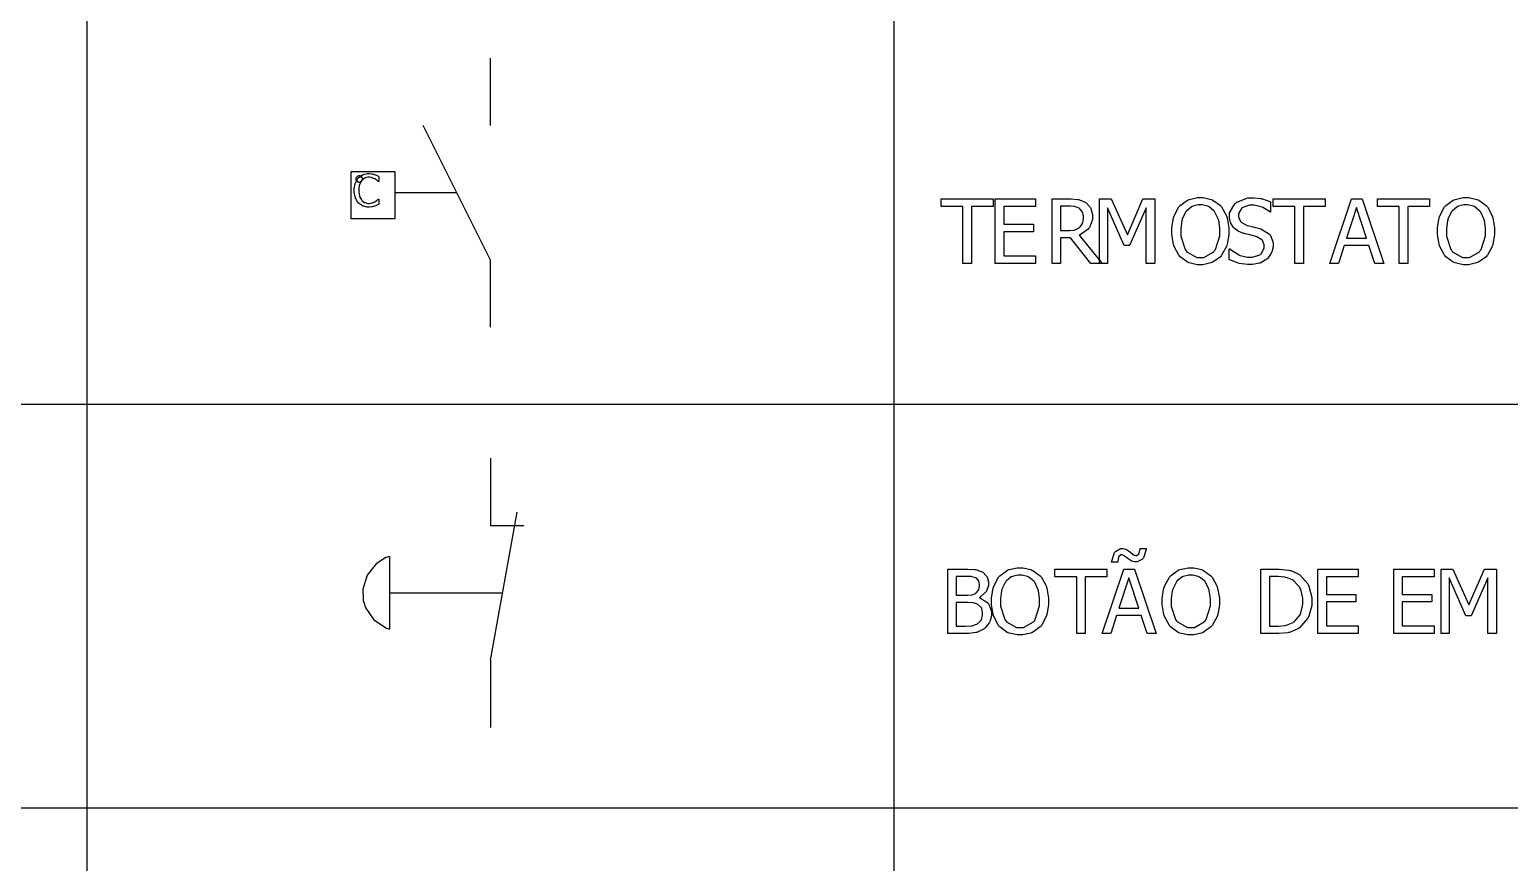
# Model space of a CAD drawing. Header units: millimetres. Extents: x 1974 to 2560, y 1429 to 1567.
# Drawn here: x 2485.803 to 2489.676, y 1525.476 to 1527.655 of the extents above; entities that cross this region are included whole.
import ezdxf

# ---------------------------------------------------------------- set-up
doc = ezdxf.new("R2010")
doc.units = ezdxf.units.MM
doc.layers.add('TEXTO', color=4, linetype='Continuous')

msp = doc.modelspace()

# ---------------------------------------------------------------- linework, layer by layer
at = {"layer": 'TEXTO', "color": 0}
for p, q in [((2485.9531, 1531.9544), (2485.9531, 1515.0586)), ((2488.0651, 1531.9544), (2488.0651, 1515.0586)), ((2487.0091, 1527.4045), (2487.0091, 1527.5805)), ((2487.0091, 1527.0524), (2486.8331, 1527.4045)), ((2486.645, 1527.2846), (2486.7594, 1527.2846)), ((2486.645, 1527.1599), (2486.645, 1527.2846)), ((2486.6528, 1527.2394), (2486.655, 1527.252)), ((2486.655, 1527.252), (2486.6555, 1527.2533)), ((2486.6555, 1527.2533), (2486.6559, 1527.2546)), ((2486.6559, 1527.2546), (2486.6625, 1527.266)), ((2486.6635, 1527.273), (2486.6573, 1527.2667)), ((2486.6573, 1527.2667), (2486.6573, 1527.2645)), ((2486.6573, 1527.2645), (2486.6573, 1527.2625)), ((2486.6573, 1527.2625), (2486.6635, 1527.2561)), ((2486.6625, 1527.266), (2486.6634, 1527.2669)), ((2486.6634, 1527.2669), (2486.6642, 1527.2679)), ((2486.6656, 1527.273), (2486.6635, 1527.273)), ((2486.6635, 1527.2561), (2486.6656, 1527.2561)), ((2486.6642, 1527.2679), (2486.6742, 1527.2751)), ((2486.6661, 1527.2484), (2486.6645, 1527.2382)), ((2486.6676, 1527.273), (2486.6656, 1527.273)), ((2486.6656, 1527.2561), (2486.6676, 1527.2561)), ((2486.6665, 1527.2495), (2486.6661, 1527.2484)), ((2486.6668, 1527.2505), (2486.6665, 1527.2495)), ((2486.6714, 1527.2596), (2486.6668, 1527.2505)), ((2486.674, 1527.2667), (2486.6676, 1527.273)), ((2486.6676, 1527.2561), (2486.674, 1527.2625)), ((2486.6721, 1527.2603), (2486.6714, 1527.2596)), ((2486.6727, 1527.261), (2486.6721, 1527.2603)), ((2486.6797, 1527.2665), (2486.6727, 1527.261)), ((2486.674, 1527.2645), (2486.674, 1527.2667)), ((2486.674, 1527.2625), (2486.674, 1527.2645)), ((2486.674, 1527.2645), (2486.674, 1527.2645)), ((2486.6742, 1527.2751), (2486.6754, 1527.2756)), ((2486.6754, 1527.2756), (2486.6765, 1527.2762)), ((2486.6765, 1527.2762), (2486.6873, 1527.2786)), ((2486.6806, 1527.2667), (2486.6797, 1527.2665)), ((2486.6813, 1527.2672), (2486.6806, 1527.2667)), ((2486.6881, 1527.269), (2486.6813, 1527.2672)), ((2486.6873, 1527.2786), (2486.6909, 1527.2786)), ((2486.6907, 1527.269), (2486.6881, 1527.269)), ((2486.6928, 1527.269), (2486.6907, 1527.269)), ((2486.6909, 1527.2786), (2486.6928, 1527.2786)), ((2486.6928, 1527.2786), (2486.6981, 1527.2781)), ((2486.6989, 1527.2681), (2486.6928, 1527.269)), ((2486.6981, 1527.2781), (2486.6988, 1527.278)), ((2486.6988, 1527.278), (2486.6994, 1527.2779)), ((2486.6996, 1527.2679), (2486.6989, 1527.2681)), ((2486.6994, 1527.2779), (2486.7051, 1527.2766)), ((2486.7001, 1527.2677), (2486.6996, 1527.2679)), ((2486.706, 1527.2653), (2486.7001, 1527.2677)), ((2486.7051, 1527.2766), (2486.7056, 1527.2764)), ((2486.7056, 1527.2764), (2486.7061, 1527.2763)), ((2486.7066, 1527.265), (2486.706, 1527.2653)), ((2486.7061, 1527.2763), (2486.7108, 1527.2745)), ((2486.707, 1527.2648), (2486.7066, 1527.265)), ((2486.7119, 1527.2616), (2486.707, 1527.2648)), ((2486.7108, 1527.2745), (2486.7113, 1527.2743)), ((2486.7113, 1527.2743), (2486.7118, 1527.2741)), ((2486.7118, 1527.2741), (2486.7164, 1527.2717)), ((2486.7123, 1527.2612), (2486.7119, 1527.2616)), ((2486.7127, 1527.261), (2486.7123, 1527.2612)), ((2486.7158, 1527.2582), (2486.7127, 1527.261)), ((2486.7161, 1527.2579), (2486.7158, 1527.2582)), ((2486.7169, 1527.2579), (2486.7161, 1527.2579)), ((2486.7164, 1527.2717), (2486.7169, 1527.2714)), ((2486.7169, 1527.2714), (2486.7169, 1527.2579)), ((2486.7594, 1527.2846), (2486.7594, 1527.1599)), ((2486.6528, 1527.2348), (2486.6528, 1527.2394)), ((2486.6528, 1527.2304), (2486.6528, 1527.2348)), ((2486.6551, 1527.2173), (2486.6528, 1527.2304)), ((2486.6557, 1527.2158), (2486.6551, 1527.2173)), ((2486.656, 1527.2145), (2486.6557, 1527.2158)), ((2486.6626, 1527.2032), (2486.656, 1527.2145)), ((2486.6645, 1527.2382), (2486.6645, 1527.2348)), ((2486.6645, 1527.2348), (2486.6645, 1527.231)), ((2486.6645, 1527.231), (2486.6662, 1527.2209)), ((2486.6662, 1527.2209), (2486.6666, 1527.2198)), ((2486.6666, 1527.2198), (2486.6668, 1527.2189)), ((2486.6668, 1527.2189), (2486.6717, 1527.21)), ((2486.6717, 1527.21), (2486.6724, 1527.2092)), ((2486.6724, 1527.2092), (2486.673, 1527.2086)), ((2486.673, 1527.2086), (2486.6797, 1527.2033)), ((2486.7076, 1527.2053), (2486.712, 1527.2083)), ((2486.712, 1527.2083), (2486.7125, 1527.2086)), ((2486.7125, 1527.2086), (2486.7128, 1527.2089)), ((2486.7128, 1527.2089), (2486.7158, 1527.2116)), ((2486.7158, 1527.2116), (2486.7161, 1527.2117)), ((2486.7161, 1527.2117), (2486.7169, 1527.2117)), ((2486.7169, 1527.2117), (2486.7169, 1527.1984)), ((2486.9211, 1527.2285), (2486.7594, 1527.2285)), ((2488.1888, 1527.1927), (2488.1888, 1527.2125)), ((2488.1888, 1527.2125), (2488.3248, 1527.2125)), ((2488.3248, 1527.2125), (2488.3248, 1527.1927)), ((2488.3303, 1527.0436), (2488.3303, 1527.2125)), ((2488.3303, 1527.2125), (2488.4359, 1527.2125)), ((2488.4359, 1527.2125), (2488.4359, 1527.1927)), ((2488.4792, 1527.0436), (2488.4792, 1527.2125)), ((2488.4792, 1527.2125), (2488.5227, 1527.2125)), ((2488.5227, 1527.2125), (2488.5288, 1527.2125)), ((2488.5288, 1527.2125), (2488.5454, 1527.2113)), ((2488.5454, 1527.2113), (2488.5471, 1527.211)), ((2488.5471, 1527.211), (2488.5486, 1527.2108)), ((2488.5486, 1527.2108), (2488.5641, 1527.2046)), ((2488.6035, 1527.0436), (2488.6035, 1527.2125)), ((2488.6035, 1527.2125), (2488.6341, 1527.2125)), ((2488.6341, 1527.2125), (2488.6763, 1527.1185)), ((2488.6763, 1527.1185), (2488.7171, 1527.2125)), ((2488.7171, 1527.2125), (2488.7482, 1527.2125)), ((2488.7482, 1527.2125), (2488.7482, 1527.0436)), ((2488.7482, 1527.2125), (2488.7482, 1527.2125)), ((2488.8143, 1527.1951), (2488.834, 1527.2092)), ((2488.834, 1527.2092), (2488.8363, 1527.2102)), ((2488.8363, 1527.2102), (2488.8385, 1527.2113)), ((2488.8385, 1527.2113), (2488.8599, 1527.2161)), ((2488.8599, 1527.2161), (2488.8671, 1527.2161)), ((2488.8671, 1527.2161), (2488.8748, 1527.2161)), ((2488.8748, 1527.2161), (2488.8958, 1527.2112)), ((2488.8958, 1527.2112), (2488.8982, 1527.2101)), ((2488.8982, 1527.2101), (2488.9004, 1527.2091)), ((2488.9004, 1527.2091), (2488.9199, 1527.195)), ((2488.9626, 1527.2041), (2488.9912, 1527.2156)), ((2488.9912, 1527.2156), (2489.0008, 1527.2156)), ((2489.0008, 1527.2156), (2489.0075, 1527.2156)), ((2489.0075, 1527.2156), (2489.0256, 1527.2133)), ((2489.0256, 1527.2133), (2489.0277, 1527.2128)), ((2489.0277, 1527.2128), (2489.0298, 1527.2123)), ((2489.0298, 1527.2123), (2489.0493, 1527.2056)), ((2489.0581, 1527.1927), (2489.0581, 1527.2125)), ((2489.0581, 1527.2125), (2489.194, 1527.2125)), ((2489.194, 1527.2125), (2489.194, 1527.1927)), ((2489.206, 1527.0436), (2489.263, 1527.2125)), ((2489.263, 1527.2125), (2489.2907, 1527.2125)), ((2489.2907, 1527.2125), (2489.3475, 1527.0436)), ((2489.3313, 1527.1927), (2489.3313, 1527.2125)), ((2489.3313, 1527.2125), (2489.4671, 1527.2125)), ((2489.4671, 1527.2125), (2489.4671, 1527.1927)), ((2489.5097, 1527.1951), (2489.5294, 1527.2092)), ((2489.5294, 1527.2092), (2489.5317, 1527.2102)), ((2489.5317, 1527.2102), (2489.5339, 1527.2113)), ((2489.5339, 1527.2113), (2489.5554, 1527.2161)), ((2489.5554, 1527.2161), (2489.5625, 1527.2161)), ((2489.5625, 1527.2161), (2489.5703, 1527.2161)), ((2489.5703, 1527.2161), (2489.5913, 1527.2112)), ((2489.5913, 1527.2112), (2489.5936, 1527.2101)), ((2489.5936, 1527.2101), (2489.5958, 1527.2091)), ((2489.5958, 1527.2091), (2489.6153, 1527.195)), ((2486.6635, 1527.2022), (2486.6626, 1527.2032)), ((2486.6642, 1527.2013), (2486.6635, 1527.2022)), ((2486.6742, 1527.1944), (2486.6642, 1527.2013)), ((2486.6754, 1527.1939), (2486.6742, 1527.1944)), ((2486.6766, 1527.1935), (2486.6754, 1527.1939)), ((2486.6868, 1527.1911), (2486.6766, 1527.1935)), ((2486.6797, 1527.2033), (2486.6806, 1527.2029)), ((2486.6806, 1527.2029), (2486.6814, 1527.2027)), ((2486.6814, 1527.2027), (2486.6884, 1527.2008)), ((2486.6906, 1527.1911), (2486.6868, 1527.1911)), ((2486.6884, 1527.2008), (2486.6907, 1527.2008)), ((2486.6925, 1527.1911), (2486.6906, 1527.1911)), ((2486.6906, 1527.1911), (2486.6906, 1527.1911)), ((2486.6907, 1527.2008), (2486.693, 1527.2008)), ((2486.6983, 1527.1916), (2486.6925, 1527.1911)), ((2486.693, 1527.2008), (2486.6989, 1527.2018)), ((2486.6989, 1527.1917), (2486.6983, 1527.1916)), ((2486.6989, 1527.2018), (2486.6997, 1527.202)), ((2486.6994, 1527.1919), (2486.6989, 1527.1917)), ((2486.705, 1527.1933), (2486.6994, 1527.1919)), ((2486.6997, 1527.202), (2486.7004, 1527.2022)), ((2486.7004, 1527.2022), (2486.7066, 1527.2046)), ((2486.7056, 1527.1935), (2486.705, 1527.1933)), ((2486.7063, 1527.1937), (2486.7056, 1527.1935)), ((2486.7112, 1527.1956), (2486.7063, 1527.1937)), ((2486.7066, 1527.2046), (2486.7071, 1527.205)), ((2486.7071, 1527.205), (2486.7076, 1527.2053)), ((2486.7117, 1527.1958), (2486.7112, 1527.1956)), ((2486.712, 1527.196), (2486.7117, 1527.1958)), ((2486.7164, 1527.1982), (2486.712, 1527.196)), ((2486.7169, 1527.1984), (2486.7164, 1527.1982)), ((2488.2455, 1527.1927), (2488.1888, 1527.1927)), ((2488.2455, 1527.0436), (2488.2455, 1527.1927)), ((2488.3248, 1527.1927), (2488.268, 1527.1927)), ((2488.268, 1527.1927), (2488.268, 1527.0436)), ((2488.4359, 1527.1927), (2488.3528, 1527.1927)), ((2488.3528, 1527.1927), (2488.3528, 1527.1463)), ((2488.5239, 1527.1933), (2488.5017, 1527.1933)), ((2488.5017, 1527.1933), (2488.5017, 1527.1295)), ((2488.5275, 1527.1933), (2488.5239, 1527.1933)), ((2488.5386, 1527.1922), (2488.5275, 1527.1933)), ((2488.5396, 1527.192), (2488.5386, 1527.1922)), ((2488.5407, 1527.1918), (2488.5396, 1527.192)), ((2488.5499, 1527.1881), (2488.5407, 1527.1918)), ((2488.5507, 1527.1875), (2488.5499, 1527.1881)), ((2488.5517, 1527.1869), (2488.5507, 1527.1875)), ((2488.5584, 1527.1791), (2488.5517, 1527.1869)), ((2488.5588, 1527.1781), (2488.5584, 1527.1791)), ((2488.5592, 1527.1773), (2488.5588, 1527.1781)), ((2488.5614, 1527.1683), (2488.5592, 1527.1773)), ((2488.5641, 1527.2046), (2488.5657, 1527.2036)), ((2488.5657, 1527.2036), (2488.5672, 1527.2027)), ((2488.5672, 1527.2027), (2488.5789, 1527.1905)), ((2488.5789, 1527.1905), (2488.5798, 1527.1889)), ((2488.5798, 1527.1889), (2488.5806, 1527.1875)), ((2488.5806, 1527.1875), (2488.5849, 1527.172)), ((2488.5849, 1527.172), (2488.5849, 1527.1668)), ((2488.6682, 1527.0902), (2488.6244, 1527.1892)), ((2488.6244, 1527.1892), (2488.6244, 1527.0436)), ((2488.7258, 1527.1892), (2488.6818, 1527.0902)), ((2488.7258, 1527.0436), (2488.7258, 1527.1892)), ((2488.7986, 1527.1682), (2488.8111, 1527.1913)), ((2488.8111, 1527.1913), (2488.8127, 1527.1931)), ((2488.8127, 1527.1931), (2488.8143, 1527.1951)), ((2488.8284, 1527.1778), (2488.8199, 1527.1598)), ((2488.8296, 1527.1793), (2488.8284, 1527.1778)), ((2488.8308, 1527.1808), (2488.8296, 1527.1793)), ((2488.8442, 1527.1918), (2488.8308, 1527.1808)), ((2488.8458, 1527.1925), (2488.8442, 1527.1918)), ((2488.8473, 1527.1932), (2488.8458, 1527.1925)), ((2488.8618, 1527.1968), (2488.8473, 1527.1932)), ((2488.8671, 1527.1968), (2488.8618, 1527.1968)), ((2488.872, 1527.1968), (2488.8671, 1527.1968)), ((2488.8868, 1527.1931), (2488.872, 1527.1968)), ((2488.8885, 1527.1924), (2488.8868, 1527.1931)), ((2488.89, 1527.1917), (2488.8885, 1527.1924)), ((2488.9035, 1527.1807), (2488.89, 1527.1917)), ((2488.9046, 1527.1793), (2488.9035, 1527.1807)), ((2488.9056, 1527.1779), (2488.9046, 1527.1793)), ((2488.9141, 1527.1599), (2488.9056, 1527.1779)), ((2488.9199, 1527.195), (2488.9215, 1527.1931)), ((2488.9215, 1527.1931), (2488.923, 1527.1913)), ((2488.9215, 1527.1931), (2488.9215, 1527.1931)), ((2488.923, 1527.1913), (2488.9356, 1527.1684)), ((2488.9439, 1527.176), (2488.9573, 1527.1994)), ((2488.9439, 1527.1673), (2488.9439, 1527.176)), ((2488.9573, 1527.1994), (2488.96, 1527.2018)), ((2488.96, 1527.2018), (2488.9626, 1527.2041)), ((2488.9753, 1527.1878), (2488.9674, 1527.1742)), ((2488.9674, 1527.1742), (2488.9674, 1527.1696)), ((2488.9674, 1527.1696), (2488.9674, 1527.1654)), ((2488.977, 1527.1889), (2488.9753, 1527.1878)), ((2488.9785, 1527.1902), (2488.977, 1527.1889)), ((2488.9959, 1527.1963), (2488.9785, 1527.1902)), ((2489.0023, 1527.1963), (2488.9959, 1527.1963)), ((2489.0083, 1527.1963), (2489.0023, 1527.1963)), ((2489.0267, 1527.1917), (2489.0083, 1527.1963)), ((2489.0288, 1527.1907), (2489.0267, 1527.1917)), ((2489.0308, 1527.1899), (2489.0288, 1527.1907)), ((2489.048, 1527.1792), (2489.0308, 1527.1899)), ((2489.0493, 1527.1779), (2489.048, 1527.1792)), ((2489.0493, 1527.2056), (2489.0511, 1527.2048)), ((2489.0511, 1527.1779), (2489.0493, 1527.1779)), ((2489.0511, 1527.2048), (2489.0511, 1527.1779)), ((2489.1148, 1527.1927), (2489.0581, 1527.1927)), ((2489.1148, 1527.0436), (2489.1148, 1527.1927)), ((2489.194, 1527.1927), (2489.1373, 1527.1927)), ((2489.1373, 1527.1927), (2489.1373, 1527.0436)), ((2489.2762, 1527.1896), (2489.2502, 1527.11)), ((2489.3023, 1527.11), (2489.2762, 1527.1896)), ((2489.388, 1527.1927), (2489.3313, 1527.1927)), ((2489.388, 1527.0436), (2489.388, 1527.1927)), ((2489.4671, 1527.1927), (2489.4105, 1527.1927)), ((2489.4105, 1527.1927), (2489.4105, 1527.0436)), ((2489.494, 1527.1682), (2489.5065, 1527.1913)), ((2489.5065, 1527.1913), (2489.5081, 1527.1931)), ((2489.5081, 1527.1931), (2489.5097, 1527.1951)), ((2489.524, 1527.1778), (2489.5154, 1527.1598)), ((2489.5251, 1527.1793), (2489.524, 1527.1778)), ((2489.5263, 1527.1808), (2489.5251, 1527.1793)), ((2489.5397, 1527.1918), (2489.5263, 1527.1808)), ((2489.5412, 1527.1925), (2489.5397, 1527.1918)), ((2489.5427, 1527.1932), (2489.5412, 1527.1925)), ((2489.5572, 1527.1968), (2489.5427, 1527.1932)), ((2489.5627, 1527.1968), (2489.5572, 1527.1968)), ((2489.5675, 1527.1968), (2489.5627, 1527.1968)), ((2489.5822, 1527.1931), (2489.5675, 1527.1968)), ((2489.5839, 1527.1924), (2489.5822, 1527.1931)), ((2489.5854, 1527.1917), (2489.5839, 1527.1924)), ((2489.5989, 1527.1807), (2489.5854, 1527.1917)), ((2489.6001, 1527.1793), (2489.5989, 1527.1807)), ((2489.6011, 1527.1779), (2489.6001, 1527.1793)), ((2489.6096, 1527.1599), (2489.6011, 1527.1779)), ((2489.6153, 1527.195), (2489.617, 1527.1931)), ((2489.617, 1527.1931), (2489.6185, 1527.1913)), ((2489.617, 1527.1931), (2489.617, 1527.1931)), ((2489.6185, 1527.1913), (2489.631, 1527.1684)), ((2486.7594, 1527.1599), (2486.645, 1527.1599)), ((2488.3528, 1527.1463), (2488.4302, 1527.1463)), ((2488.4302, 1527.1463), (2488.4302, 1527.1264)), ((2488.5257, 1527.1295), (2488.5374, 1527.1309)), ((2488.5374, 1527.1309), (2488.5388, 1527.1312)), ((2488.5388, 1527.1312), (2488.54, 1527.1316)), ((2488.54, 1527.1316), (2488.551, 1527.1373)), ((2488.551, 1527.1373), (2488.5519, 1527.1383)), ((2488.5519, 1527.1383), (2488.5527, 1527.1391)), ((2488.5738, 1527.1337), (2488.5525, 1527.1183)), ((2488.5527, 1527.1391), (2488.5588, 1527.1485)), ((2488.5588, 1527.1485), (2488.5591, 1527.1496)), ((2488.5591, 1527.1496), (2488.5595, 1527.1507)), ((2488.5595, 1527.1507), (2488.5614, 1527.1615)), ((2488.5614, 1527.165), (2488.5614, 1527.1683)), ((2488.5614, 1527.1615), (2488.5614, 1527.165)), ((2488.5614, 1527.165), (2488.5614, 1527.165)), ((2488.5755, 1527.1357), (2488.5738, 1527.1337)), ((2488.5771, 1527.1378), (2488.5755, 1527.1357)), ((2488.5849, 1527.1589), (2488.5771, 1527.1378)), ((2488.5849, 1527.1668), (2488.5849, 1527.1589)), ((2488.7924, 1527.1375), (2488.7968, 1527.1629)), ((2488.7924, 1527.128), (2488.7924, 1527.1375)), ((2488.7968, 1527.1629), (2488.7977, 1527.1655)), ((2488.7977, 1527.1655), (2488.7986, 1527.1682)), ((2488.8187, 1527.1554), (2488.8158, 1527.1349)), ((2488.8158, 1527.1349), (2488.8158, 1527.128)), ((2488.8193, 1527.1575), (2488.8187, 1527.1554)), ((2488.8199, 1527.1598), (2488.8193, 1527.1575)), ((2488.9148, 1527.1578), (2488.9141, 1527.1599)), ((2488.9154, 1527.1557), (2488.9148, 1527.1578)), ((2488.9184, 1527.1355), (2488.9154, 1527.1557)), ((2488.9184, 1527.128), (2488.9184, 1527.1355)), ((2488.9356, 1527.1684), (2488.9365, 1527.1656)), ((2488.9365, 1527.1656), (2488.9374, 1527.1629)), ((2488.9374, 1527.1629), (2488.9418, 1527.1368)), ((2488.9418, 1527.1368), (2488.9418, 1527.128)), ((2488.9439, 1527.1633), (2488.9439, 1527.1673)), ((2488.9464, 1527.1511), (2488.9439, 1527.1633)), ((2488.9469, 1527.1499), (2488.9464, 1527.1511)), ((2488.9474, 1527.1486), (2488.9469, 1527.1499)), ((2488.9541, 1527.1378), (2488.9474, 1527.1486)), ((2488.9551, 1527.1368), (2488.9541, 1527.1378)), ((2488.9559, 1527.1359), (2488.9551, 1527.1368)), ((2488.9661, 1527.1283), (2488.9559, 1527.1359)), ((2488.9674, 1527.1654), (2488.9721, 1527.1537)), ((2488.9721, 1527.1537), (2488.9731, 1527.1526)), ((2488.9731, 1527.1526), (2488.9739, 1527.1516)), ((2488.9739, 1527.1516), (2488.9877, 1527.1437)), ((2488.9877, 1527.1437), (2488.9895, 1527.1432)), ((2488.9895, 1527.1432), (2488.9906, 1527.143)), ((2488.9906, 1527.143), (2489.0052, 1527.1394)), ((2489.0052, 1527.1394), (2489.0069, 1527.1389)), ((2489.0069, 1527.1389), (2489.0086, 1527.1385)), ((2489.0086, 1527.1385), (2489.0229, 1527.1348)), ((2489.0229, 1527.1348), (2489.0241, 1527.1344)), ((2489.0241, 1527.1344), (2489.027, 1527.1335)), ((2489.027, 1527.1335), (2489.0483, 1527.1202)), ((2489.4878, 1527.1375), (2489.4922, 1527.1629)), ((2489.4878, 1527.128), (2489.4878, 1527.1375)), ((2489.4922, 1527.1629), (2489.4932, 1527.1655)), ((2489.4932, 1527.1655), (2489.494, 1527.1682)), ((2489.5141, 1527.1554), (2489.5112, 1527.1349)), ((2489.5112, 1527.1349), (2489.5112, 1527.128)), ((2489.5148, 1527.1575), (2489.5141, 1527.1554)), ((2489.5154, 1527.1598), (2489.5148, 1527.1575)), ((2489.6103, 1527.1578), (2489.6096, 1527.1599)), ((2489.6108, 1527.1557), (2489.6103, 1527.1578)), ((2489.6139, 1527.1355), (2489.6108, 1527.1557)), ((2489.6139, 1527.128), (2489.6139, 1527.1355)), ((2489.631, 1527.1684), (2489.6319, 1527.1656)), ((2489.6319, 1527.1656), (2489.6328, 1527.1629)), ((2489.6328, 1527.1629), (2489.6372, 1527.1368)), ((2489.6372, 1527.1368), (2489.6372, 1527.128)), ((2488.4302, 1527.1264), (2488.3528, 1527.1264)), ((2488.3528, 1527.1264), (2488.3528, 1527.0636)), ((2488.5017, 1527.1295), (2488.5214, 1527.1295)), ((2488.5273, 1527.1109), (2488.5017, 1527.1109)), ((2488.5017, 1527.1109), (2488.5017, 1527.0436)), ((2488.5214, 1527.1295), (2488.5257, 1527.1295)), ((2488.5809, 1527.0436), (2488.5273, 1527.1109)), ((2488.5525, 1527.1183), (2488.5499, 1527.1172)), ((2488.5499, 1527.1172), (2488.61, 1527.0436)), ((2488.5499, 1527.1172), (2488.5499, 1527.1172)), ((2488.7924, 1527.1195), (2488.7924, 1527.128)), ((2488.7968, 1527.0937), (2488.7924, 1527.1195)), ((2488.7977, 1527.0909), (2488.7968, 1527.0937)), ((2488.8158, 1527.128), (2488.8158, 1527.1154)), ((2488.8158, 1527.1154), (2488.8274, 1527.0802)), ((2488.9068, 1527.0802), (2488.9184, 1527.1161)), ((2488.9184, 1527.1161), (2488.9184, 1527.128)), ((2488.9184, 1527.128), (2488.9184, 1527.128)), ((2488.9375, 1527.0938), (2488.9366, 1527.0909)), ((2488.9418, 1527.1188), (2488.9375, 1527.0938)), ((2488.9418, 1527.128), (2488.9418, 1527.1188)), ((2488.9672, 1527.1277), (2488.9661, 1527.1283)), ((2488.9684, 1527.1271), (2488.9672, 1527.1277)), ((2488.9814, 1527.1222), (2488.9684, 1527.1271)), ((2488.9829, 1527.1218), (2488.9814, 1527.1222)), ((2488.9844, 1527.1214), (2488.9829, 1527.1218)), ((2488.998, 1527.1181), (2488.9844, 1527.1214)), ((2488.9991, 1527.1178), (2488.998, 1527.1181)), ((2489.0001, 1527.1176), (2488.9991, 1527.1178)), ((2489.0121, 1527.1145), (2489.0001, 1527.1176)), ((2489.0134, 1527.1141), (2489.0121, 1527.1145)), ((2489.0152, 1527.1135), (2489.0134, 1527.1141)), ((2489.0285, 1527.1057), (2489.0152, 1527.1135)), ((2489.0293, 1527.1047), (2489.0285, 1527.1057)), ((2489.0301, 1527.1037), (2489.0293, 1527.1047)), ((2489.0343, 1527.0924), (2489.0301, 1527.1037)), ((2489.0343, 1527.0883), (2489.0343, 1527.0924)), ((2489.0483, 1527.1202), (2489.0496, 1527.1183)), ((2489.0496, 1527.1183), (2489.0509, 1527.1166)), ((2489.0509, 1527.1166), (2489.0577, 1527.098)), ((2489.0577, 1527.098), (2489.0577, 1527.0917)), ((2489.0577, 1527.0917), (2489.0577, 1527.0869)), ((2489.2502, 1527.11), (2489.3023, 1527.11)), ((2489.2502, 1527.11), (2489.2502, 1527.11)), ((2489.4878, 1527.1195), (2489.4878, 1527.128)), ((2489.4922, 1527.0937), (2489.4878, 1527.1195)), ((2489.4931, 1527.0909), (2489.4922, 1527.0937)), ((2489.5112, 1527.128), (2489.5112, 1527.1154)), ((2489.5112, 1527.1154), (2489.5228, 1527.0802)), ((2489.6022, 1527.0802), (2489.6139, 1527.1161)), ((2489.6139, 1527.1161), (2489.6139, 1527.128)), ((2489.6139, 1527.128), (2489.6139, 1527.128)), ((2489.6329, 1527.0938), (2489.632, 1527.0909)), ((2489.6372, 1527.1188), (2489.6329, 1527.0938)), ((2489.6372, 1527.128), (2489.6372, 1527.1188)), ((2488.3528, 1527.0636), (2488.4359, 1527.0636)), ((2488.4359, 1527.0636), (2488.4359, 1527.0436)), ((2488.6818, 1527.0902), (2488.6682, 1527.0902)), ((2488.7985, 1527.0882), (2488.7977, 1527.0909)), ((2488.8109, 1527.0651), (2488.7985, 1527.0882)), ((2488.8126, 1527.0631), (2488.8109, 1527.0651)), ((2488.8143, 1527.0613), (2488.8126, 1527.0631)), ((2488.8339, 1527.0469), (2488.8143, 1527.0613)), ((2488.8274, 1527.0802), (2488.8297, 1527.0772)), ((2488.8297, 1527.0772), (2488.8321, 1527.0743)), ((2488.8321, 1527.0743), (2488.8583, 1527.0595)), ((2488.8583, 1527.0595), (2488.8671, 1527.0595)), ((2488.8671, 1527.0595), (2488.8765, 1527.0595)), ((2488.8765, 1527.0595), (2488.9023, 1527.0743)), ((2488.9197, 1527.0612), (2488.8997, 1527.0467)), ((2488.9023, 1527.0743), (2488.9046, 1527.0772)), ((2488.9046, 1527.0772), (2488.9068, 1527.0802)), ((2488.9215, 1527.0631), (2488.9197, 1527.0612)), ((2488.9231, 1527.0651), (2488.9215, 1527.0631)), ((2488.9357, 1527.0883), (2488.9231, 1527.0651)), ((2488.9366, 1527.0909), (2488.9357, 1527.0883)), ((2488.9427, 1527.0537), (2488.9427, 1527.0819)), ((2488.9427, 1527.0819), (2488.9444, 1527.0819)), ((2488.9446, 1527.0529), (2488.9427, 1527.0537)), ((2488.9444, 1527.0819), (2488.9462, 1527.0802)), ((2488.9648, 1527.0451), (2488.9446, 1527.0529)), ((2488.9462, 1527.0802), (2488.9672, 1527.0667)), ((2488.9672, 1527.0667), (2488.9695, 1527.0657)), ((2488.9695, 1527.0657), (2488.9718, 1527.0648)), ((2488.9718, 1527.0648), (2488.9905, 1527.06)), ((2488.9905, 1527.06), (2488.9967, 1527.06)), ((2488.9967, 1527.06), (2489.0036, 1527.06)), ((2489.0036, 1527.06), (2489.0231, 1527.0665)), ((2489.0231, 1527.0665), (2489.0248, 1527.0678)), ((2489.0248, 1527.0678), (2489.0264, 1527.0691)), ((2489.041, 1527.0548), (2489.0256, 1527.0453)), ((2489.0264, 1527.0691), (2489.0343, 1527.0835)), ((2489.0343, 1527.0835), (2489.0343, 1527.0883)), ((2489.0424, 1527.056), (2489.041, 1527.0548)), ((2489.0435, 1527.0572), (2489.0424, 1527.056)), ((2489.0529, 1527.0707), (2489.0435, 1527.0572)), ((2489.0536, 1527.0722), (2489.0529, 1527.0707)), ((2489.0543, 1527.0739), (2489.0536, 1527.0722)), ((2489.0577, 1527.0869), (2489.0543, 1527.0739)), ((2489.244, 1527.0909), (2489.2287, 1527.0436)), ((2489.3085, 1527.0909), (2489.244, 1527.0909)), ((2489.3239, 1527.0436), (2489.3085, 1527.0909)), ((2489.494, 1527.0882), (2489.4931, 1527.0909)), ((2489.5064, 1527.0651), (2489.494, 1527.0882)), ((2489.508, 1527.0631), (2489.5064, 1527.0651)), ((2489.5097, 1527.0613), (2489.508, 1527.0631)), ((2489.5294, 1527.0469), (2489.5097, 1527.0613)), ((2489.5228, 1527.0802), (2489.5252, 1527.0772)), ((2489.5252, 1527.0772), (2489.5275, 1527.0743)), ((2489.5275, 1527.0743), (2489.5538, 1527.0595)), ((2489.5538, 1527.0595), (2489.5627, 1527.0595)), ((2489.5627, 1527.0595), (2489.572, 1527.0595)), ((2489.572, 1527.0595), (2489.5977, 1527.0743)), ((2489.6152, 1527.0612), (2489.5951, 1527.0467)), ((2489.5977, 1527.0743), (2489.6, 1527.0772)), ((2489.6, 1527.0772), (2489.6022, 1527.0802)), ((2489.617, 1527.0631), (2489.6152, 1527.0612)), ((2489.6186, 1527.0651), (2489.617, 1527.0631)), ((2489.6311, 1527.0883), (2489.6186, 1527.0651)), ((2489.632, 1527.0909), (2489.6311, 1527.0883)), ((2487.0091, 1526.8765), (2487.0091, 1527.0524)), ((2488.268, 1527.0436), (2488.2455, 1527.0436)), ((2488.268, 1527.0436), (2488.268, 1527.0436)), ((2488.4359, 1527.0436), (2488.3303, 1527.0436)), ((2488.4359, 1527.0436), (2488.4359, 1527.0436)), ((2488.5017, 1527.0436), (2488.4792, 1527.0436)), ((2488.61, 1527.0436), (2488.5809, 1527.0436)), ((2488.6244, 1527.0436), (2488.6035, 1527.0436)), ((2488.7482, 1527.0436), (2488.7258, 1527.0436)), ((2488.8362, 1527.046), (2488.8339, 1527.0469)), ((2488.8384, 1527.045), (2488.8362, 1527.046)), ((2488.8593, 1527.0401), (2488.8384, 1527.045)), ((2488.8671, 1527.0401), (2488.8593, 1527.0401)), ((2488.874, 1527.0401), (2488.8671, 1527.0401)), ((2488.8951, 1527.0449), (2488.874, 1527.0401)), ((2488.8974, 1527.0457), (2488.8951, 1527.0449)), ((2488.8997, 1527.0467), (2488.8974, 1527.0457)), ((2488.967, 1527.0444), (2488.9648, 1527.0451)), ((2488.9691, 1527.0438), (2488.967, 1527.0444)), ((2488.9903, 1527.0406), (2488.9691, 1527.0438)), ((2488.9982, 1527.0406), (2488.9903, 1527.0406)), ((2489.0041, 1527.0406), (2488.9982, 1527.0406)), ((2488.9982, 1527.0406), (2488.9982, 1527.0406)), ((2489.0221, 1527.0439), (2489.0041, 1527.0406)), ((2489.0239, 1527.0446), (2489.0221, 1527.0439)), ((2489.0256, 1527.0453), (2489.0239, 1527.0446)), ((2489.1373, 1527.0436), (2489.1148, 1527.0436)), ((2489.1373, 1527.0436), (2489.1373, 1527.0436)), ((2489.2287, 1527.0436), (2489.206, 1527.0436)), ((2489.2287, 1527.0436), (2489.2287, 1527.0436)), ((2489.3475, 1527.0436), (2489.3239, 1527.0436)), ((2489.4105, 1527.0436), (2489.388, 1527.0436)), ((2489.4105, 1527.0436), (2489.4105, 1527.0436)), ((2489.5317, 1527.046), (2489.5294, 1527.0469)), ((2489.5339, 1527.045), (2489.5317, 1527.046)), ((2489.5548, 1527.0401), (2489.5339, 1527.045)), ((2489.5625, 1527.0401), (2489.5548, 1527.0401)), ((2489.5695, 1527.0401), (2489.5625, 1527.0401)), ((2489.5905, 1527.0449), (2489.5695, 1527.0401)), ((2489.5928, 1527.0457), (2489.5905, 1527.0449)), ((2489.5951, 1527.0467), (2489.5928, 1527.0457)), ((2507.7976, 1526.6745), (2478.9131, 1526.6745)), ((2487.0091, 1526.5337), (2487.0091, 1526.3577)), ((2487.0091, 1526.0057), (2487.0794, 1526.3929)), ((2487.0091, 1526.3577), (2487.097, 1526.3577)), ((2488.6352, 1526.265), (2488.6423, 1526.287)), ((2488.6423, 1526.287), (2488.6437, 1526.2885)), ((2488.6437, 1526.2885), (2488.6449, 1526.29)), ((2488.6449, 1526.29), (2488.6584, 1526.2974)), ((2488.6594, 1526.2809), (2488.654, 1526.2768)), ((2488.6584, 1526.2974), (2488.6629, 1526.2974)), ((2488.6615, 1526.2809), (2488.6594, 1526.2809)), ((2488.663, 1526.2809), (2488.6615, 1526.2809)), ((2488.6629, 1526.2974), (2488.6655, 1526.2974)), ((2488.6679, 1526.2789), (2488.663, 1526.2809)), ((2488.6655, 1526.2974), (2488.6727, 1526.2956)), ((2488.6686, 1526.2785), (2488.6679, 1526.2789)), ((2488.6692, 1526.2781), (2488.6686, 1526.2785)), ((2488.6763, 1526.2722), (2488.6692, 1526.2781)), ((2488.6727, 1526.2956), (2488.6736, 1526.2951)), ((2488.6736, 1526.2951), (2488.6744, 1526.2949)), ((2488.6744, 1526.2949), (2488.6824, 1526.2894)), ((2488.6824, 1526.2894), (2488.6833, 1526.2887)), ((2488.6833, 1526.2887), (2488.6841, 1526.288)), ((2488.6841, 1526.288), (2488.6914, 1526.2823)), ((2488.6914, 1526.2823), (2488.6921, 1526.2819)), ((2488.6921, 1526.2819), (2488.6927, 1526.2815)), ((2488.6927, 1526.2815), (2488.6977, 1526.2796)), ((2488.6977, 1526.2796), (2488.6993, 1526.2796)), ((2488.6993, 1526.2796), (2488.7013, 1526.2796)), ((2488.7013, 1526.2796), (2488.7066, 1526.2839)), ((2488.7066, 1526.2839), (2488.707, 1526.2847)), ((2488.707, 1526.2847), (2488.7075, 1526.2856)), ((2488.7075, 1526.2856), (2488.7098, 1526.2966)), ((2488.7098, 1526.2966), (2488.7099, 1526.298)), ((2488.7099, 1526.298), (2488.7258, 1526.298)), ((2488.7099, 1526.298), (2488.7099, 1526.298)), ((2488.7256, 1526.2951), (2488.7184, 1526.273)), ((2488.7258, 1526.298), (2488.7256, 1526.2951)), ((2486.7102, 1526.2579), (2486.6863, 1526.2283)), ((2486.7356, 1526.274), (2486.7102, 1526.2579)), ((2486.7449, 1526.2768), (2486.7356, 1526.274)), ((2486.7449, 1526.2768), (2486.7449, 1526.0866)), ((2488.206, 1526.0751), (2488.206, 1526.244)), ((2488.206, 1526.244), (2488.2508, 1526.244)), ((2488.2508, 1526.244), (2488.2575, 1526.244)), ((2488.2575, 1526.244), (2488.2763, 1526.243)), ((2488.2763, 1526.243), (2488.2779, 1526.2428)), ((2488.2779, 1526.2428), (2488.2794, 1526.2426)), ((2488.2794, 1526.2426), (2488.2938, 1526.238)), ((2488.3425, 1526.2265), (2488.3622, 1526.2407)), ((2488.3622, 1526.2407), (2488.3645, 1526.2416)), ((2488.3645, 1526.2416), (2488.3667, 1526.2426)), ((2488.3667, 1526.2426), (2488.3881, 1526.2476)), ((2488.3881, 1526.2476), (2488.3953, 1526.2476)), ((2488.3953, 1526.2476), (2488.403, 1526.2476)), ((2488.403, 1526.2476), (2488.424, 1526.2426)), ((2488.424, 1526.2426), (2488.4264, 1526.2415)), ((2488.4264, 1526.2415), (2488.4286, 1526.2406)), ((2488.4286, 1526.2406), (2488.448, 1526.2264)), ((2488.4868, 1526.224), (2488.4868, 1526.244)), ((2488.4868, 1526.244), (2488.6228, 1526.244)), ((2488.61, 1526.0751), (2488.667, 1526.244)), ((2488.6228, 1526.244), (2488.6228, 1526.224)), ((2488.6351, 1526.2621), (2488.6352, 1526.265)), ((2488.651, 1526.2621), (2488.6351, 1526.2621)), ((2488.6533, 1526.2751), (2488.651, 1526.2635)), ((2488.651, 1526.2635), (2488.651, 1526.2621)), ((2488.6536, 1526.2759), (2488.6533, 1526.2751)), ((2488.654, 1526.2768), (2488.6536, 1526.2759)), ((2488.667, 1526.244), (2488.6946, 1526.244)), ((2488.6772, 1526.2714), (2488.6763, 1526.2722)), ((2488.678, 1526.2707), (2488.6772, 1526.2714)), ((2488.6861, 1526.2651), (2488.678, 1526.2707)), ((2488.687, 1526.2647), (2488.6861, 1526.2651)), ((2488.6877, 1526.2644), (2488.687, 1526.2647)), ((2488.6951, 1526.2626), (2488.6877, 1526.2644)), ((2488.6946, 1526.244), (2488.7516, 1526.0751)), ((2488.6978, 1526.2626), (2488.6951, 1526.2626)), ((2488.7023, 1526.2626), (2488.6978, 1526.2626)), ((2488.716, 1526.2699), (2488.7023, 1526.2626)), ((2488.7172, 1526.2714), (2488.716, 1526.2699)), ((2488.7184, 1526.273), (2488.7172, 1526.2714)), ((2488.7895, 1526.2265), (2488.8091, 1526.2407)), ((2488.8091, 1526.2407), (2488.8114, 1526.2416)), ((2488.8114, 1526.2416), (2488.8137, 1526.2426)), ((2488.8137, 1526.2426), (2488.8352, 1526.2476)), ((2488.8352, 1526.2476), (2488.8423, 1526.2476)), ((2488.8423, 1526.2476), (2488.8501, 1526.2476)), ((2488.8501, 1526.2476), (2488.871, 1526.2426)), ((2488.871, 1526.2426), (2488.8734, 1526.2415)), ((2488.8734, 1526.2415), (2488.8756, 1526.2406)), ((2488.8756, 1526.2406), (2488.8951, 1526.2264)), ((2489.0256, 1526.0751), (2489.0256, 1526.244)), ((2489.0256, 1526.244), (2489.0641, 1526.244)), ((2489.0641, 1526.244), (2489.0734, 1526.244)), ((2489.0734, 1526.244), (2489.0991, 1526.2411)), ((2489.0991, 1526.2411), (2489.1014, 1526.2404)), ((2489.1014, 1526.2404), (2489.1037, 1526.2398)), ((2489.1037, 1526.2398), (2489.1229, 1526.2316)), ((2489.1746, 1526.0751), (2489.1746, 1526.244)), ((2489.1746, 1526.244), (2489.2802, 1526.244)), ((2489.2802, 1526.244), (2489.2802, 1526.224)), ((2489.3734, 1526.0751), (2489.3734, 1526.244)), ((2489.3734, 1526.244), (2489.4789, 1526.244)), ((2489.4789, 1526.244), (2489.4789, 1526.224)), ((2489.4976, 1526.0751), (2489.4976, 1526.244)), ((2489.4976, 1526.244), (2489.5282, 1526.244)), ((2489.5282, 1526.244), (2489.5704, 1526.15)), ((2489.5704, 1526.15), (2489.6112, 1526.244)), ((2489.6112, 1526.244), (2489.6423, 1526.244)), ((2489.6423, 1526.244), (2489.6423, 1526.0751)), ((2489.6423, 1526.244), (2489.6423, 1526.244)), ((2486.6863, 1526.2283), (2486.6752, 1526.1917)), ((2488.2501, 1526.2248), (2488.2285, 1526.2248)), ((2488.2285, 1526.2248), (2488.2285, 1526.1754)), ((2488.2543, 1526.2248), (2488.2501, 1526.2248)), ((2488.2674, 1526.2242), (2488.2543, 1526.2248)), ((2488.2686, 1526.2242), (2488.2674, 1526.2242)), ((2488.2696, 1526.224), (2488.2686, 1526.2242)), ((2488.2797, 1526.2209), (2488.2696, 1526.224)), ((2488.2807, 1526.2204), (2488.2797, 1526.2209)), ((2488.2814, 1526.22), (2488.2807, 1526.2204)), ((2488.2869, 1526.2141), (2488.2814, 1526.22)), ((2488.2873, 1526.2133), (2488.2869, 1526.2141)), ((2488.2876, 1526.2126), (2488.2873, 1526.2133)), ((2488.2894, 1526.2055), (2488.2876, 1526.2126)), ((2488.2894, 1526.2027), (2488.2894, 1526.2055)), ((2488.2894, 1526.1997), (2488.2894, 1526.2027)), ((2488.2894, 1526.2027), (2488.2894, 1526.2027)), ((2488.2938, 1526.238), (2488.2953, 1526.2371)), ((2488.2953, 1526.2371), (2488.2967, 1526.2364)), ((2488.2967, 1526.2364), (2488.3077, 1526.2258)), ((2488.3127, 1526.2006), (2488.3074, 1526.1862)), ((2488.3077, 1526.2258), (2488.3084, 1526.2245)), ((2488.3084, 1526.2245), (2488.3091, 1526.2232)), ((2488.3091, 1526.2232), (2488.3127, 1526.2102)), ((2488.3127, 1526.2102), (2488.3127, 1526.2058)), ((2488.3127, 1526.2058), (2488.3127, 1526.2006)), ((2488.3268, 1526.1996), (2488.3393, 1526.2227)), ((2488.3393, 1526.2227), (2488.341, 1526.2245)), ((2488.341, 1526.2245), (2488.3425, 1526.2265)), ((2488.3567, 1526.2092), (2488.3481, 1526.1912)), ((2488.3579, 1526.2107), (2488.3567, 1526.2092)), ((2488.359, 1526.2122), (2488.3579, 1526.2107)), ((2488.3725, 1526.2232), (2488.359, 1526.2122)), ((2488.374, 1526.2239), (2488.3725, 1526.2232)), ((2488.3755, 1526.2247), (2488.374, 1526.2239)), ((2488.39, 1526.2281), (2488.3755, 1526.2247)), ((2488.3954, 1526.2281), (2488.39, 1526.2281)), ((2488.4002, 1526.2281), (2488.3954, 1526.2281)), ((2488.4149, 1526.2245), (2488.4002, 1526.2281)), ((2488.4166, 1526.2238), (2488.4149, 1526.2245)), ((2488.4181, 1526.2231), (2488.4166, 1526.2238)), ((2488.4316, 1526.2121), (2488.4181, 1526.2231)), ((2488.4328, 1526.2107), (2488.4316, 1526.2121)), ((2488.4339, 1526.2093), (2488.4328, 1526.2107)), ((2488.4423, 1526.1914), (2488.4339, 1526.2093)), ((2488.448, 1526.2264), (2488.4497, 1526.2245)), ((2488.4497, 1526.2245), (2488.4513, 1526.2227)), ((2488.4497, 1526.2245), (2488.4497, 1526.2245)), ((2488.4513, 1526.2227), (2488.4637, 1526.1998)), ((2488.5436, 1526.224), (2488.4868, 1526.224)), ((2488.5436, 1526.0751), (2488.5436, 1526.224)), ((2488.6228, 1526.224), (2488.566, 1526.224)), ((2488.566, 1526.224), (2488.566, 1526.0751)), ((2488.6803, 1526.2211), (2488.6543, 1526.1414)), ((2488.7064, 1526.1414), (2488.6803, 1526.2211)), ((2488.7738, 1526.1996), (2488.7863, 1526.2227)), ((2488.7863, 1526.2227), (2488.788, 1526.2245)), ((2488.788, 1526.2245), (2488.7895, 1526.2265)), ((2488.8037, 1526.2092), (2488.7952, 1526.1912)), ((2488.8049, 1526.2107), (2488.8037, 1526.2092)), ((2488.806, 1526.2122), (2488.8049, 1526.2107)), ((2488.8194, 1526.2232), (2488.806, 1526.2122)), ((2488.8209, 1526.2239), (2488.8194, 1526.2232)), ((2488.8224, 1526.2247), (2488.8209, 1526.2239)), ((2488.837, 1526.2281), (2488.8224, 1526.2247)), ((2488.8424, 1526.2281), (2488.837, 1526.2281)), ((2488.8473, 1526.2281), (2488.8424, 1526.2281)), ((2488.862, 1526.2245), (2488.8473, 1526.2281)), ((2488.8637, 1526.2238), (2488.862, 1526.2245)), ((2488.8652, 1526.2231), (2488.8637, 1526.2238)), ((2488.8787, 1526.2121), (2488.8652, 1526.2231)), ((2488.8799, 1526.2107), (2488.8787, 1526.2121)), ((2488.8809, 1526.2093), (2488.8799, 1526.2107)), ((2488.8894, 1526.1914), (2488.8809, 1526.2093)), ((2488.8951, 1526.2264), (2488.8967, 1526.2245)), ((2488.8967, 1526.2245), (2488.8983, 1526.2227)), ((2488.8967, 1526.2245), (2488.8967, 1526.2245)), ((2488.8983, 1526.2227), (2488.9108, 1526.1998)), ((2489.0652, 1526.2247), (2489.0481, 1526.2247)), ((2489.0481, 1526.2247), (2489.0481, 1526.0944)), ((2489.0711, 1526.2247), (2489.0652, 1526.2247)), ((2489.0888, 1526.2227), (2489.0711, 1526.2247)), ((2489.0906, 1526.2223), (2489.0888, 1526.2227)), ((2489.0922, 1526.2219), (2489.0906, 1526.2223)), ((2489.1082, 1526.2154), (2489.0922, 1526.2219)), ((2489.1098, 1526.2145), (2489.1082, 1526.2154)), ((2489.1118, 1526.2132), (2489.1098, 1526.2145)), ((2489.1278, 1526.1954), (2489.1118, 1526.2132)), ((2489.1229, 1526.2316), (2489.1245, 1526.2306)), ((2489.1245, 1526.2306), (2489.1273, 1526.2288)), ((2489.1273, 1526.2288), (2489.1483, 1526.205)), ((2489.1483, 1526.205), (2489.1499, 1526.2019)), ((2489.1499, 1526.2019), (2489.1513, 1526.199)), ((2489.2802, 1526.224), (2489.1971, 1526.224)), ((2489.1971, 1526.224), (2489.1971, 1526.1777)), ((2489.4789, 1526.224), (2489.3958, 1526.224)), ((2489.3958, 1526.224), (2489.3958, 1526.1777)), ((2489.5623, 1526.1216), (2489.5185, 1526.2206)), ((2489.5185, 1526.2206), (2489.5185, 1526.0751)), ((2489.6198, 1526.2206), (2489.5758, 1526.1216)), ((2489.6198, 1526.0751), (2489.6198, 1526.2206)), ((2486.6752, 1526.1917), (2486.6763, 1526.1618)), ((2486.6763, 1526.1618), (2486.6792, 1526.1524)), ((2486.7449, 1526.1817), (2487.041, 1526.1817)), ((2488.2285, 1526.1754), (2488.254, 1526.1754)), ((2488.254, 1526.1754), (2488.2579, 1526.1754)), ((2488.2579, 1526.1754), (2488.2687, 1526.1763)), ((2488.2687, 1526.1763), (2488.2695, 1526.1764)), ((2488.2695, 1526.1764), (2488.2703, 1526.1767)), ((2488.2703, 1526.1767), (2488.2789, 1526.1804)), ((2488.2789, 1526.1804), (2488.2799, 1526.1809)), ((2488.2799, 1526.1809), (2488.2807, 1526.1814)), ((2488.2807, 1526.1814), (2488.2868, 1526.1886)), ((2488.2868, 1526.1886), (2488.2872, 1526.1895)), ((2488.2872, 1526.1895), (2488.2875, 1526.1905)), ((2488.2875, 1526.1905), (2488.2894, 1526.1997)), ((2488.2908, 1526.1707), (2488.2889, 1526.1698)), ((2488.2889, 1526.1698), (2488.2889, 1526.1688)), ((2488.2889, 1526.1688), (2488.2915, 1526.1682)), ((2488.3053, 1526.1831), (2488.2908, 1526.1707)), ((2488.2915, 1526.1682), (2488.3108, 1526.1557)), ((2488.3064, 1526.1845), (2488.3053, 1526.1831)), ((2488.3074, 1526.1862), (2488.3064, 1526.1845)), ((2488.3207, 1526.1688), (2488.325, 1526.1943)), ((2488.3207, 1526.1594), (2488.3207, 1526.1688)), ((2488.325, 1526.1943), (2488.3259, 1526.1969)), ((2488.3259, 1526.1969), (2488.3268, 1526.1996)), ((2488.3469, 1526.1868), (2488.3441, 1526.1664)), ((2488.3441, 1526.1664), (2488.3441, 1526.1594)), ((2488.3476, 1526.189), (2488.3469, 1526.1868)), ((2488.3481, 1526.1912), (2488.3476, 1526.189)), ((2488.443, 1526.1893), (2488.4423, 1526.1914)), ((2488.4436, 1526.1871), (2488.443, 1526.1893)), ((2488.4467, 1526.1669), (2488.4436, 1526.1871)), ((2488.4467, 1526.1594), (2488.4467, 1526.1669)), ((2488.4637, 1526.1998), (2488.4647, 1526.197)), ((2488.4647, 1526.197), (2488.4656, 1526.1943)), ((2488.4656, 1526.1943), (2488.4701, 1526.1682)), ((2488.4701, 1526.1682), (2488.4701, 1526.1594)), ((2488.7676, 1526.1688), (2488.7719, 1526.1943)), ((2488.7676, 1526.1594), (2488.7676, 1526.1688)), ((2488.7719, 1526.1943), (2488.7729, 1526.1969)), ((2488.7729, 1526.1969), (2488.7738, 1526.1996)), ((2488.7939, 1526.1868), (2488.791, 1526.1664)), ((2488.791, 1526.1664), (2488.791, 1526.1594)), ((2488.7946, 1526.189), (2488.7939, 1526.1868)), ((2488.7952, 1526.1912), (2488.7946, 1526.189)), ((2488.89, 1526.1893), (2488.8894, 1526.1914)), ((2488.8906, 1526.1871), (2488.89, 1526.1893)), ((2488.8936, 1526.1669), (2488.8906, 1526.1871)), ((2488.8936, 1526.1594), (2488.8936, 1526.1669)), ((2488.9108, 1526.1998), (2488.9117, 1526.197)), ((2488.9117, 1526.197), (2488.9125, 1526.1943)), ((2488.9125, 1526.1943), (2488.917, 1526.1682)), ((2488.917, 1526.1682), (2488.917, 1526.1594)), ((2489.1289, 1526.193), (2489.1278, 1526.1954)), ((2489.1299, 1526.1908), (2489.1289, 1526.193)), ((2489.1354, 1526.1681), (2489.1299, 1526.1908)), ((2489.1354, 1526.1598), (2489.1354, 1526.1681)), ((2489.1513, 1526.199), (2489.1588, 1526.1693)), ((2489.1588, 1526.1693), (2489.1588, 1526.1593)), ((2489.1971, 1526.1777), (2489.2746, 1526.1777)), ((2489.2746, 1526.1777), (2489.2746, 1526.1578)), ((2489.3958, 1526.1777), (2489.4733, 1526.1777)), ((2489.4733, 1526.1777), (2489.4733, 1526.1578)), ((2486.6792, 1526.1524), (2486.6816, 1526.1446)), ((2486.6816, 1526.1446), (2486.7039, 1526.1115)), ((2488.254, 1526.1567), (2488.2285, 1526.1567)), ((2488.2285, 1526.1567), (2488.2285, 1526.0942)), ((2488.2582, 1526.1567), (2488.254, 1526.1567)), ((2488.2708, 1526.156), (2488.2582, 1526.1567)), ((2488.2719, 1526.1559), (2488.2708, 1526.156)), ((2488.273, 1526.1557), (2488.2719, 1526.1559)), ((2488.2825, 1526.1527), (2488.273, 1526.1557)), ((2488.2835, 1526.1522), (2488.2825, 1526.1527)), ((2488.2848, 1526.1515), (2488.2835, 1526.1522)), ((2488.2941, 1526.1427), (2488.2848, 1526.1515)), ((2488.2946, 1526.1417), (2488.2941, 1526.1427)), ((2488.295, 1526.1407), (2488.2946, 1526.1417)), ((2488.2973, 1526.13), (2488.295, 1526.1407)), ((2488.2973, 1526.126), (2488.2973, 1526.13)), ((2488.2973, 1526.1226), (2488.2973, 1526.126)), ((2488.2973, 1526.126), (2488.2973, 1526.126)), ((2488.3108, 1526.1557), (2488.3123, 1526.1539)), ((2488.3123, 1526.1539), (2488.3136, 1526.1522)), ((2488.3136, 1526.1522), (2488.3205, 1526.1333)), ((2488.3205, 1526.1333), (2488.3205, 1526.127)), ((2488.3205, 1526.127), (2488.3205, 1526.1214)), ((2488.3205, 1526.127), (2488.3205, 1526.127)), ((2488.3207, 1526.1509), (2488.3207, 1526.1594)), ((2488.3249, 1526.1251), (2488.3207, 1526.1509)), ((2488.3258, 1526.1223), (2488.3249, 1526.1251)), ((2488.3441, 1526.1594), (2488.3441, 1526.1467)), ((2488.3441, 1526.1467), (2488.3556, 1526.1116)), ((2488.435, 1526.1116), (2488.4467, 1526.1475)), ((2488.4467, 1526.1475), (2488.4467, 1526.1594)), ((2488.4467, 1526.1594), (2488.4467, 1526.1594)), ((2488.4657, 1526.1252), (2488.4648, 1526.1224)), ((2488.4701, 1526.1503), (2488.4657, 1526.1252)), ((2488.4701, 1526.1594), (2488.4701, 1526.1503)), ((2488.6543, 1526.1414), (2488.7064, 1526.1414)), ((2488.6543, 1526.1414), (2488.6543, 1526.1414)), ((2488.7676, 1526.1509), (2488.7676, 1526.1594)), ((2488.7719, 1526.1251), (2488.7676, 1526.1509)), ((2488.7729, 1526.1223), (2488.7719, 1526.1251)), ((2488.791, 1526.1594), (2488.791, 1526.1467)), ((2488.791, 1526.1467), (2488.8026, 1526.1116)), ((2488.8821, 1526.1116), (2488.8936, 1526.1475)), ((2488.8936, 1526.1475), (2488.8936, 1526.1594)), ((2488.8936, 1526.1594), (2488.8936, 1526.1594)), ((2488.9127, 1526.1252), (2488.9118, 1526.1224)), ((2488.917, 1526.1503), (2488.9127, 1526.1252)), ((2488.917, 1526.1594), (2488.917, 1526.1503)), ((2489.1138, 1526.107), (2489.1285, 1526.1246)), ((2489.1285, 1526.1246), (2489.1294, 1526.1267)), ((2489.1294, 1526.1267), (2489.1304, 1526.129)), ((2489.1304, 1526.129), (2489.1354, 1526.1521)), ((2489.1354, 1526.1521), (2489.1354, 1526.1598)), ((2489.1354, 1526.1598), (2489.1354, 1526.1598)), ((2489.1588, 1526.149), (2489.1509, 1526.1208)), ((2489.1588, 1526.1593), (2489.1588, 1526.149)), ((2489.1588, 1526.1593), (2489.1588, 1526.1593)), ((2489.2746, 1526.1578), (2489.1971, 1526.1578)), ((2489.1971, 1526.1578), (2489.1971, 1526.0951)), ((2489.4733, 1526.1578), (2489.3958, 1526.1578)), ((2489.3958, 1526.1578), (2489.3958, 1526.0951)), ((2486.7039, 1526.1115), (2486.7371, 1526.089)), ((2486.7371, 1526.089), (2486.7449, 1526.0866)), ((2488.2285, 1526.0942), (2488.2468, 1526.0942)), ((2488.2468, 1526.0942), (2488.2525, 1526.0942)), ((2488.2525, 1526.0942), (2488.2686, 1526.0954)), ((2488.2686, 1526.0954), (2488.2701, 1526.0956)), ((2488.2701, 1526.0956), (2488.2714, 1526.0959)), ((2488.2714, 1526.0959), (2488.2839, 1526.1008)), ((2488.2839, 1526.1008), (2488.285, 1526.1014)), ((2488.3013, 1526.0876), (2488.2844, 1526.0787)), ((2488.285, 1526.1014), (2488.286, 1526.1022)), ((2488.286, 1526.1022), (2488.2938, 1526.1106)), ((2488.2938, 1526.1106), (2488.2943, 1526.1115)), ((2488.2943, 1526.1115), (2488.2948, 1526.1124)), ((2488.2948, 1526.1124), (2488.2973, 1526.1226)), ((2488.303, 1526.0889), (2488.3013, 1526.0876)), ((2488.3043, 1526.0899), (2488.303, 1526.0889)), ((2488.315, 1526.1031), (2488.3043, 1526.0899)), ((2488.3158, 1526.1046), (2488.315, 1526.1031)), ((2488.3166, 1526.1063), (2488.3158, 1526.1046)), ((2488.3205, 1526.1214), (2488.3166, 1526.1063)), ((2488.3267, 1526.1196), (2488.3258, 1526.1223)), ((2488.3392, 1526.0965), (2488.3267, 1526.1196)), ((2488.3408, 1526.0946), (2488.3392, 1526.0965)), ((2488.3425, 1526.0927), (2488.3408, 1526.0946)), ((2488.3621, 1526.0784), (2488.3425, 1526.0927)), ((2488.3556, 1526.1116), (2488.3579, 1526.1086)), ((2488.3579, 1526.1086), (2488.3602, 1526.1057)), ((2488.3602, 1526.1057), (2488.3865, 1526.091)), ((2488.3865, 1526.091), (2488.3954, 1526.091)), ((2488.3954, 1526.091), (2488.4047, 1526.091)), ((2488.4047, 1526.091), (2488.4305, 1526.1057)), ((2488.448, 1526.0926), (2488.4278, 1526.0782)), ((2488.4305, 1526.1057), (2488.4328, 1526.1086)), ((2488.4328, 1526.1086), (2488.435, 1526.1116)), ((2488.4497, 1526.0946), (2488.448, 1526.0926)), ((2488.4513, 1526.0965), (2488.4497, 1526.0946)), ((2488.4639, 1526.1197), (2488.4513, 1526.0965)), ((2488.4648, 1526.1224), (2488.4639, 1526.1197)), ((2488.648, 1526.1223), (2488.6328, 1526.0751)), ((2488.7126, 1526.1223), (2488.648, 1526.1223)), ((2488.7279, 1526.0751), (2488.7126, 1526.1223)), ((2488.7737, 1526.1196), (2488.7729, 1526.1223)), ((2488.7862, 1526.0965), (2488.7737, 1526.1196)), ((2488.7878, 1526.0946), (2488.7862, 1526.0965)), ((2488.7894, 1526.0927), (2488.7878, 1526.0946)), ((2488.8091, 1526.0784), (2488.7894, 1526.0927)), ((2488.8026, 1526.1116), (2488.805, 1526.1086)), ((2488.805, 1526.1086), (2488.8073, 1526.1057)), ((2488.8073, 1526.1057), (2488.8335, 1526.091)), ((2488.8335, 1526.091), (2488.8424, 1526.091)), ((2488.8424, 1526.091), (2488.8517, 1526.091)), ((2488.8517, 1526.091), (2488.8774, 1526.1057)), ((2488.895, 1526.0926), (2488.8748, 1526.0782)), ((2488.8774, 1526.1057), (2488.8797, 1526.1086)), ((2488.8797, 1526.1086), (2488.8821, 1526.1116)), ((2488.8967, 1526.0946), (2488.895, 1526.0926)), ((2488.8984, 1526.0965), (2488.8967, 1526.0946)), ((2488.9109, 1526.1197), (2488.8984, 1526.0965)), ((2488.9118, 1526.1224), (2488.9109, 1526.1197)), ((2489.0481, 1526.0944), (2489.0652, 1526.0944)), ((2489.0652, 1526.0944), (2489.0716, 1526.0944)), ((2489.0716, 1526.0944), (2489.0894, 1526.0964)), ((2489.0894, 1526.0964), (2489.0914, 1526.0968)), ((2489.0914, 1526.0968), (2489.0932, 1526.0972)), ((2489.0932, 1526.0972), (2489.1104, 1526.1045)), ((2489.1221, 1526.0872), (2489.1004, 1526.0782)), ((2489.1104, 1526.1045), (2489.1119, 1526.1056)), ((2489.1119, 1526.1056), (2489.1138, 1526.107)), ((2489.1242, 1526.0885), (2489.1221, 1526.0872)), ((2489.1268, 1526.0903), (2489.1242, 1526.0885)), ((2489.1478, 1526.1146), (2489.1268, 1526.0903)), ((2489.1494, 1526.1177), (2489.1478, 1526.1146)), ((2489.1509, 1526.1208), (2489.1494, 1526.1177)), ((2489.1971, 1526.0951), (2489.2802, 1526.0951)), ((2489.2802, 1526.0951), (2489.2802, 1526.0751)), ((2489.3958, 1526.0951), (2489.4789, 1526.0951)), ((2489.4789, 1526.0951), (2489.4789, 1526.0751)), ((2489.5758, 1526.1216), (2489.5623, 1526.1216)), ((2488.2545, 1526.0751), (2488.206, 1526.0751)), ((2488.261, 1526.0751), (2488.2545, 1526.0751)), ((2488.2808, 1526.0777), (2488.261, 1526.0751)), ((2488.2826, 1526.0782), (2488.2808, 1526.0777)), ((2488.2844, 1526.0787), (2488.2826, 1526.0782)), ((2488.3644, 1526.0774), (2488.3621, 1526.0784)), ((2488.3667, 1526.0764), (2488.3644, 1526.0774)), ((2488.3875, 1526.0716), (2488.3667, 1526.0764)), ((2488.3953, 1526.0716), (2488.3875, 1526.0716)), ((2488.4023, 1526.0716), (2488.3953, 1526.0716)), ((2488.4233, 1526.0763), (2488.4023, 1526.0716)), ((2488.4256, 1526.0772), (2488.4233, 1526.0763)), ((2488.4278, 1526.0782), (2488.4256, 1526.0772)), ((2488.566, 1526.0751), (2488.5436, 1526.0751)), ((2488.566, 1526.0751), (2488.566, 1526.0751)), ((2488.6328, 1526.0751), (2488.61, 1526.0751)), ((2488.6328, 1526.0751), (2488.6328, 1526.0751)), ((2488.7516, 1526.0751), (2488.7279, 1526.0751)), ((2488.8114, 1526.0774), (2488.8091, 1526.0784)), ((2488.8137, 1526.0764), (2488.8114, 1526.0774)), ((2488.8345, 1526.0716), (2488.8137, 1526.0764)), ((2488.8423, 1526.0716), (2488.8345, 1526.0716)), ((2488.8493, 1526.0716), (2488.8423, 1526.0716)), ((2488.8702, 1526.0763), (2488.8493, 1526.0716)), ((2488.8725, 1526.0772), (2488.8702, 1526.0763)), ((2488.8748, 1526.0782), (2488.8725, 1526.0772)), ((2489.0645, 1526.0751), (2489.0256, 1526.0751)), ((2489.0723, 1526.0751), (2489.0645, 1526.0751)), ((2489.096, 1526.0774), (2489.0723, 1526.0751)), ((2489.0982, 1526.0777), (2489.096, 1526.0774)), ((2489.1004, 1526.0782), (2489.0982, 1526.0777)), ((2489.2802, 1526.0751), (2489.1746, 1526.0751)), ((2489.2802, 1526.0751), (2489.2802, 1526.0751)), ((2489.4789, 1526.0751), (2489.3734, 1526.0751)), ((2489.4789, 1526.0751), (2489.4789, 1526.0751)), ((2489.5185, 1526.0751), (2489.4976, 1526.0751)), ((2489.6423, 1526.0751), (2489.6198, 1526.0751)), ((2487.0091, 1526.0057), (2487.0091, 1525.8297)), ((2507.7976, 1525.6185), (2478.9131, 1525.6185))]:
    msp.add_line(p, q, dxfattribs=at)

doc.saveas('drawing.dxf')
